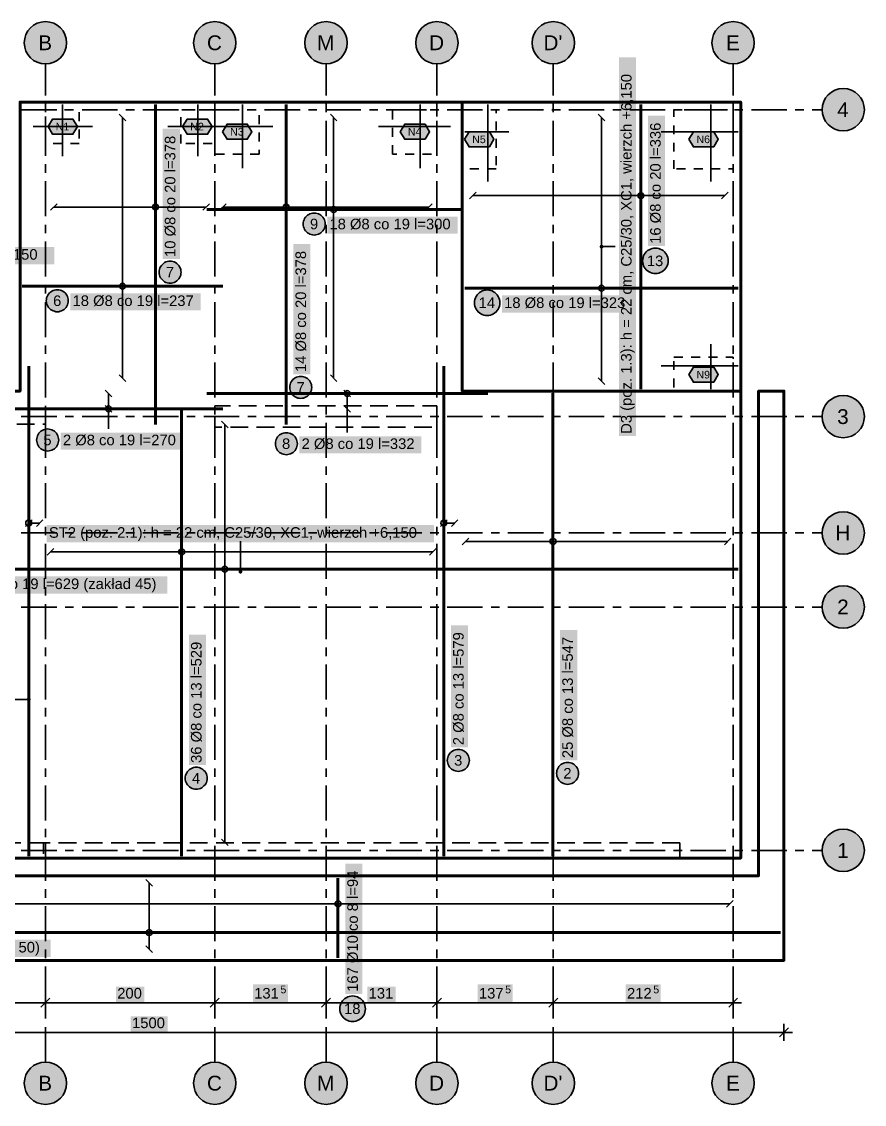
# Model space of a CAD drawing. Header units: metres. Extents: x -4.1 to 13.6, y -3 to 9.8.
# Drawn here: x 3.59 to 13.55, y -3 to 9.79 of the extents above; entities that cross this region are included whole.
import ezdxf

# ---------------------------------------------------------------- set-up
doc = ezdxf.new("R2010")
doc.units = ezdxf.units.M
for name, pattern in [('KRESKOWA', [5.25, 4.2, -1.05]), ('KRESKOWA_DROBNA', [3.15, 2.1, -1.05]), ('PUNKTOWA', [10.5, 8.4, -1.05, 0, -1.05])]:
    doc.linetypes.add(name, pattern=pattern)
for name, color, linetype, lineweight in [('A-MASKA', 7, 'Continuous', 18), ('A-OPISY', 2, 'Continuous', 25), ('K-KONSTR', 7, 'Continuous', 50), ('K-OSIE', 1, 'PUNKTOWA', 25), ('K-WYMIARY', 1, 'Continuous', 25), ('K-ZBROJENIE', 1, 'Continuous', 100), ('K-ZBROJENIE-OPIS', 2, 'Continuous', 25)]:
    doc.layers.add(name, color=color, linetype=linetype, lineweight=lineweight)
doc.styles.add('PL_ARIAL', font='arial.ttf')

msp = doc.modelspace()

# ---------------------------------------------------------------- hatches: boundary and pattern name
at = {"layer": 'A-MASKA', "true_color": 0xffffff}
for points in [[(10.853, 4.896), (10.853, 9.369), (10.65, 9.369), (10.65, 4.896)], [(11.196, 7.14), (11.196, 8.68), (10.994, 8.68), (10.994, 7.14)], [(5.463, 6.985), (5.463, 8.525), (5.26, 8.525), (5.26, 6.985)], [(7.205, 7.284), (8.745, 7.284), (8.745, 7.487), (7.205, 7.487)], [(7.006, 5.625), (7.006, 7.165), (6.804, 7.165), (6.804, 5.625)], [(-0.494, 6.925), (3.979, 6.925), (3.979, 7.128), (-0.494, 7.128)], [(4.17, 6.378), (5.71, 6.378), (5.71, 6.581), (4.17, 6.581)], [(9.269, 6.354), (10.809, 6.354), (10.809, 6.557), (9.269, 6.557)], [(4.056, 4.733), (5.494, 4.733), (5.494, 4.936), (4.056, 4.936)], [(6.876, 4.689), (8.314, 4.689), (8.314, 4.892), (6.876, 4.892)], [(3.891, 3.64), (8.466, 3.64), (8.466, 3.843), (3.891, 3.843)], [(2.618, 3.034), (5.315, 3.034), (5.315, 3.237), (2.618, 3.237)], [(8.868, 1.218), (8.868, 2.657), (8.666, 2.657), (8.666, 1.218)], [(10.158, 1.065), (10.158, 2.605), (9.956, 2.605), (9.956, 1.065)], [(5.771, 1.008), (5.771, 2.548), (5.569, 2.548), (5.569, 1.008)], [(7.619, -1.696), (7.619, -0.156), (7.416, -0.156), (7.416, -1.696)], [(1.241, -1.259), (3.938, -1.259), (3.938, -1.056), (1.241, -1.056)], [(4.708, -1.792), (5.042, -1.792), (5.042, -1.61), (4.708, -1.61)], [(6.326, -1.792), (6.739, -1.792), (6.739, -1.583), (6.326, -1.583)], [(7.678, -1.792), (8.012, -1.792), (8.012, -1.61), (7.678, -1.61)], [(8.981, -1.792), (9.394, -1.792), (9.394, -1.583), (8.981, -1.583)], [(10.731, -1.792), (11.144, -1.792), (11.144, -1.583), (10.731, -1.583)], [(4.883, -2.143), (5.317, -2.143), (5.317, -1.96), (4.883, -1.96)]]:
    msp.add_hatch(color=7, dxfattribs=at).paths.add_polyline_path(points)
at = {"layer": 'A-OPISY', "true_color": 0x000000}
for points in [[(10.468, 7.133), (10.467, 7.138), (10.464, 7.144), (10.461, 7.148), (10.456, 7.152), (10.451, 7.154), (10.445, 7.155), (10.439, 7.154), (10.434, 7.152), (10.429, 7.148), (10.426, 7.144), (10.423, 7.138), (10.422, 7.133), (10.423, 7.127), (10.426, 7.121), (10.429, 7.117), (10.434, 7.113), (10.439, 7.111), (10.445, 7.11), (10.451, 7.111), (10.456, 7.113), (10.461, 7.117), (10.464, 7.121), (10.467, 7.127)], [(6.201, 3.293), (6.2, 3.298), (6.198, 3.304), (6.194, 3.309), (6.19, 3.312), (6.184, 3.314), (6.178, 3.315), (6.173, 3.314), (6.167, 3.312), (6.163, 3.309), (6.159, 3.304), (6.157, 3.298), (6.156, 3.293), (6.157, 3.287), (6.159, 3.281), (6.163, 3.277), (6.167, 3.273), (6.173, 3.271), (6.178, 3.27), (6.184, 3.271), (6.19, 3.273), (6.194, 3.277), (6.198, 3.281), (6.2, 3.287)]]:
    msp.add_hatch(color=7, dxfattribs=at).paths.add_polyline_path(points)
at = {"layer": 'K-OSIE', "true_color": 0xffffff}
for points in [[(4.125, 9.54), (4.123, 9.573), (4.116, 9.605), (4.106, 9.636), (4.092, 9.665), (4.073, 9.692), (4.052, 9.717), (4.027, 9.738), (4, 9.757), (3.971, 9.771), (3.94, 9.781), (3.908, 9.788), (3.875, 9.79), (3.842, 9.788), (3.81, 9.781), (3.779, 9.771), (3.75, 9.757), (3.723, 9.738), (3.698, 9.717), (3.677, 9.692), (3.658, 9.665), (3.644, 9.636), (3.634, 9.605), (3.627, 9.573), (3.625, 9.54), (3.627, 9.507), (3.634, 9.475), (3.644, 9.444), (3.658, 9.415), (3.677, 9.388), (3.698, 9.363), (3.723, 9.342), (3.75, 9.323), (3.779, 9.309), (3.81, 9.299), (3.842, 9.292), (3.875, 9.29), (3.908, 9.292), (3.94, 9.299), (3.971, 9.309), (4, 9.323), (4.027, 9.342), (4.052, 9.363), (4.073, 9.388), (4.092, 9.415), (4.106, 9.444), (4.116, 9.475), (4.123, 9.507)], [(6.125, 9.54), (6.123, 9.573), (6.116, 9.605), (6.106, 9.636), (6.092, 9.665), (6.073, 9.692), (6.052, 9.717), (6.027, 9.738), (6, 9.757), (5.971, 9.771), (5.94, 9.781), (5.908, 9.788), (5.875, 9.79), (5.842, 9.788), (5.81, 9.781), (5.779, 9.771), (5.75, 9.757), (5.723, 9.738), (5.698, 9.717), (5.677, 9.692), (5.658, 9.665), (5.644, 9.636), (5.634, 9.605), (5.627, 9.573), (5.625, 9.54), (5.627, 9.507), (5.634, 9.475), (5.644, 9.444), (5.658, 9.415), (5.677, 9.388), (5.698, 9.363), (5.723, 9.342), (5.75, 9.323), (5.779, 9.309), (5.81, 9.299), (5.842, 9.292), (5.875, 9.29), (5.908, 9.292), (5.94, 9.299), (5.971, 9.309), (6, 9.323), (6.027, 9.342), (6.052, 9.363), (6.073, 9.388), (6.092, 9.415), (6.106, 9.444), (6.116, 9.475), (6.123, 9.507)], [(7.44, 9.54), (7.438, 9.573), (7.431, 9.605), (7.421, 9.636), (7.407, 9.665), (7.388, 9.692), (7.367, 9.717), (7.342, 9.738), (7.315, 9.757), (7.286, 9.771), (7.255, 9.781), (7.223, 9.788), (7.19, 9.79), (7.157, 9.788), (7.125, 9.781), (7.094, 9.771), (7.065, 9.757), (7.038, 9.738), (7.013, 9.717), (6.992, 9.692), (6.973, 9.665), (6.959, 9.636), (6.949, 9.605), (6.942, 9.573), (6.94, 9.54), (6.942, 9.507), (6.949, 9.475), (6.959, 9.444), (6.973, 9.415), (6.992, 9.388), (7.013, 9.363), (7.038, 9.342), (7.065, 9.323), (7.094, 9.309), (7.125, 9.299), (7.157, 9.292), (7.19, 9.29), (7.223, 9.292), (7.255, 9.299), (7.286, 9.309), (7.315, 9.323), (7.342, 9.342), (7.367, 9.363), (7.388, 9.388), (7.407, 9.415), (7.421, 9.444), (7.431, 9.475), (7.438, 9.507)], [(8.75, 9.54), (8.748, 9.573), (8.741, 9.605), (8.731, 9.636), (8.717, 9.665), (8.698, 9.692), (8.677, 9.717), (8.652, 9.738), (8.625, 9.757), (8.596, 9.771), (8.565, 9.781), (8.533, 9.788), (8.5, 9.79), (8.467, 9.788), (8.435, 9.781), (8.404, 9.771), (8.375, 9.757), (8.348, 9.738), (8.323, 9.717), (8.302, 9.692), (8.283, 9.665), (8.269, 9.636), (8.259, 9.605), (8.252, 9.573), (8.25, 9.54), (8.252, 9.507), (8.259, 9.475), (8.269, 9.444), (8.283, 9.415), (8.302, 9.388), (8.323, 9.363), (8.348, 9.342), (8.375, 9.323), (8.404, 9.309), (8.435, 9.299), (8.467, 9.292), (8.5, 9.29), (8.533, 9.292), (8.565, 9.299), (8.596, 9.309), (8.625, 9.323), (8.652, 9.342), (8.677, 9.363), (8.698, 9.388), (8.717, 9.415), (8.731, 9.444), (8.741, 9.475), (8.748, 9.507)], [(10.125, 9.54), (10.123, 9.573), (10.116, 9.605), (10.106, 9.636), (10.092, 9.665), (10.073, 9.692), (10.052, 9.717), (10.027, 9.738), (10, 9.757), (9.971, 9.771), (9.94, 9.781), (9.908, 9.788), (9.875, 9.79), (9.842, 9.788), (9.81, 9.781), (9.779, 9.771), (9.75, 9.757), (9.723, 9.738), (9.698, 9.717), (9.677, 9.692), (9.658, 9.665), (9.644, 9.636), (9.634, 9.605), (9.627, 9.573), (9.625, 9.54), (9.627, 9.507), (9.634, 9.475), (9.644, 9.444), (9.658, 9.415), (9.677, 9.388), (9.698, 9.363), (9.723, 9.342), (9.75, 9.323), (9.779, 9.309), (9.81, 9.299), (9.842, 9.292), (9.875, 9.29), (9.908, 9.292), (9.94, 9.299), (9.971, 9.309), (10, 9.323), (10.027, 9.342), (10.052, 9.363), (10.073, 9.388), (10.092, 9.415), (10.106, 9.444), (10.116, 9.475), (10.123, 9.507)], [(12.25, 9.54), (12.248, 9.573), (12.241, 9.605), (12.231, 9.636), (12.217, 9.665), (12.198, 9.692), (12.177, 9.717), (12.152, 9.738), (12.125, 9.757), (12.096, 9.771), (12.065, 9.781), (12.033, 9.788), (12, 9.79), (11.967, 9.788), (11.935, 9.781), (11.904, 9.771), (11.875, 9.757), (11.848, 9.738), (11.823, 9.717), (11.802, 9.692), (11.783, 9.665), (11.769, 9.636), (11.759, 9.605), (11.752, 9.573), (11.75, 9.54), (11.752, 9.507), (11.759, 9.475), (11.769, 9.444), (11.783, 9.415), (11.802, 9.388), (11.823, 9.363), (11.848, 9.342), (11.875, 9.323), (11.904, 9.309), (11.935, 9.299), (11.967, 9.292), (12, 9.29), (12.033, 9.292), (12.065, 9.299), (12.096, 9.309), (12.125, 9.323), (12.152, 9.342), (12.177, 9.363), (12.198, 9.388), (12.217, 9.415), (12.231, 9.444), (12.241, 9.475), (12.248, 9.507)], [(13.55, 8.75), (13.548, 8.783), (13.541, 8.815), (13.531, 8.846), (13.517, 8.875), (13.498, 8.902), (13.477, 8.927), (13.452, 8.948), (13.425, 8.967), (13.396, 8.981), (13.365, 8.991), (13.333, 8.998), (13.3, 9), (13.267, 8.998), (13.235, 8.991), (13.204, 8.981), (13.175, 8.967), (13.148, 8.948), (13.123, 8.927), (13.102, 8.902), (13.083, 8.875), (13.069, 8.846), (13.059, 8.815), (13.052, 8.783), (13.05, 8.75), (13.052, 8.717), (13.059, 8.685), (13.069, 8.654), (13.083, 8.625), (13.102, 8.598), (13.123, 8.573), (13.148, 8.552), (13.175, 8.533), (13.204, 8.519), (13.235, 8.509), (13.267, 8.502), (13.3, 8.5), (13.333, 8.502), (13.365, 8.509), (13.396, 8.519), (13.425, 8.533), (13.452, 8.552), (13.477, 8.573), (13.498, 8.598), (13.517, 8.625), (13.531, 8.654), (13.541, 8.685), (13.548, 8.717)], [(13.55, 5.125), (13.548, 5.158), (13.541, 5.19), (13.531, 5.221), (13.517, 5.25), (13.498, 5.277), (13.477, 5.302), (13.452, 5.323), (13.425, 5.342), (13.396, 5.356), (13.365, 5.366), (13.333, 5.373), (13.3, 5.375), (13.267, 5.373), (13.235, 5.366), (13.204, 5.356), (13.175, 5.342), (13.148, 5.323), (13.123, 5.302), (13.102, 5.277), (13.083, 5.25), (13.069, 5.221), (13.059, 5.19), (13.052, 5.158), (13.05, 5.125), (13.052, 5.092), (13.059, 5.06), (13.069, 5.029), (13.083, 5), (13.102, 4.973), (13.123, 4.948), (13.148, 4.927), (13.175, 4.908), (13.204, 4.894), (13.235, 4.884), (13.267, 4.877), (13.3, 4.875), (13.333, 4.877), (13.365, 4.884), (13.396, 4.894), (13.425, 4.908), (13.452, 4.927), (13.477, 4.948), (13.498, 4.973), (13.517, 5), (13.531, 5.029), (13.541, 5.06), (13.548, 5.092)], [(13.55, 3.75), (13.548, 3.783), (13.541, 3.815), (13.531, 3.846), (13.517, 3.875), (13.498, 3.902), (13.477, 3.927), (13.452, 3.948), (13.425, 3.967), (13.396, 3.981), (13.365, 3.991), (13.333, 3.998), (13.3, 4), (13.267, 3.998), (13.235, 3.991), (13.204, 3.981), (13.175, 3.967), (13.148, 3.948), (13.123, 3.927), (13.102, 3.902), (13.083, 3.875), (13.069, 3.846), (13.059, 3.815), (13.052, 3.783), (13.05, 3.75), (13.052, 3.717), (13.059, 3.685), (13.069, 3.654), (13.083, 3.625), (13.102, 3.598), (13.123, 3.573), (13.148, 3.552), (13.175, 3.533), (13.204, 3.519), (13.235, 3.509), (13.267, 3.502), (13.3, 3.5), (13.333, 3.502), (13.365, 3.509), (13.396, 3.519), (13.425, 3.533), (13.452, 3.552), (13.477, 3.573), (13.498, 3.598), (13.517, 3.625), (13.531, 3.654), (13.541, 3.685), (13.548, 3.717)], [(13.55, 2.875), (13.548, 2.908), (13.541, 2.94), (13.531, 2.971), (13.517, 3), (13.498, 3.027), (13.477, 3.052), (13.452, 3.073), (13.425, 3.092), (13.396, 3.106), (13.365, 3.116), (13.333, 3.123), (13.3, 3.125), (13.267, 3.123), (13.235, 3.116), (13.204, 3.106), (13.175, 3.092), (13.148, 3.073), (13.123, 3.052), (13.102, 3.027), (13.083, 3), (13.069, 2.971), (13.059, 2.94), (13.052, 2.908), (13.05, 2.875), (13.052, 2.842), (13.059, 2.81), (13.069, 2.779), (13.083, 2.75), (13.102, 2.723), (13.123, 2.698), (13.148, 2.677), (13.175, 2.658), (13.204, 2.644), (13.235, 2.634), (13.267, 2.627), (13.3, 2.625), (13.333, 2.627), (13.365, 2.634), (13.396, 2.644), (13.425, 2.658), (13.452, 2.677), (13.477, 2.698), (13.498, 2.723), (13.517, 2.75), (13.531, 2.779), (13.541, 2.81), (13.548, 2.842)], [(13.55, 0), (13.548, 0.033), (13.541, 0.065), (13.531, 0.096), (13.517, 0.125), (13.498, 0.152), (13.477, 0.177), (13.452, 0.198), (13.425, 0.217), (13.396, 0.231), (13.365, 0.241), (13.333, 0.248), (13.3, 0.25), (13.267, 0.248), (13.235, 0.241), (13.204, 0.231), (13.175, 0.217), (13.148, 0.198), (13.123, 0.177), (13.102, 0.152), (13.083, 0.125), (13.069, 0.096), (13.059, 0.065), (13.052, 0.033), (13.05, 0), (13.052, -0.033), (13.059, -0.065), (13.069, -0.096), (13.083, -0.125), (13.102, -0.152), (13.123, -0.177), (13.148, -0.198), (13.175, -0.217), (13.204, -0.231), (13.235, -0.241), (13.267, -0.248), (13.3, -0.25), (13.333, -0.248), (13.365, -0.241), (13.396, -0.231), (13.425, -0.217), (13.452, -0.198), (13.477, -0.177), (13.498, -0.152), (13.517, -0.125), (13.531, -0.096), (13.541, -0.065), (13.548, -0.033)], [(4.125, -2.75), (4.123, -2.717), (4.116, -2.685), (4.106, -2.654), (4.092, -2.625), (4.073, -2.598), (4.052, -2.573), (4.027, -2.552), (4, -2.533), (3.971, -2.519), (3.94, -2.509), (3.908, -2.502), (3.875, -2.5), (3.842, -2.502), (3.81, -2.509), (3.779, -2.519), (3.75, -2.533), (3.723, -2.552), (3.698, -2.573), (3.677, -2.598), (3.658, -2.625), (3.644, -2.654), (3.634, -2.685), (3.627, -2.717), (3.625, -2.75), (3.627, -2.783), (3.634, -2.815), (3.644, -2.846), (3.658, -2.875), (3.677, -2.902), (3.698, -2.927), (3.723, -2.948), (3.75, -2.967), (3.779, -2.981), (3.81, -2.991), (3.842, -2.998), (3.875, -3), (3.908, -2.998), (3.94, -2.991), (3.971, -2.981), (4, -2.967), (4.027, -2.948), (4.052, -2.927), (4.073, -2.902), (4.092, -2.875), (4.106, -2.846), (4.116, -2.815), (4.123, -2.783)], [(6.125, -2.75), (6.123, -2.717), (6.116, -2.685), (6.106, -2.654), (6.092, -2.625), (6.073, -2.598), (6.052, -2.573), (6.027, -2.552), (6, -2.533), (5.971, -2.519), (5.94, -2.509), (5.908, -2.502), (5.875, -2.5), (5.842, -2.502), (5.81, -2.509), (5.779, -2.519), (5.75, -2.533), (5.723, -2.552), (5.698, -2.573), (5.677, -2.598), (5.658, -2.625), (5.644, -2.654), (5.634, -2.685), (5.627, -2.717), (5.625, -2.75), (5.627, -2.783), (5.634, -2.815), (5.644, -2.846), (5.658, -2.875), (5.677, -2.902), (5.698, -2.927), (5.723, -2.948), (5.75, -2.967), (5.779, -2.981), (5.81, -2.991), (5.842, -2.998), (5.875, -3), (5.908, -2.998), (5.94, -2.991), (5.971, -2.981), (6, -2.967), (6.027, -2.948), (6.052, -2.927), (6.073, -2.902), (6.092, -2.875), (6.106, -2.846), (6.116, -2.815), (6.123, -2.783)], [(7.44, -2.75), (7.438, -2.717), (7.431, -2.685), (7.421, -2.654), (7.407, -2.625), (7.388, -2.598), (7.367, -2.573), (7.342, -2.552), (7.315, -2.533), (7.286, -2.519), (7.255, -2.509), (7.223, -2.502), (7.19, -2.5), (7.157, -2.502), (7.125, -2.509), (7.094, -2.519), (7.065, -2.533), (7.038, -2.552), (7.013, -2.573), (6.992, -2.598), (6.973, -2.625), (6.959, -2.654), (6.949, -2.685), (6.942, -2.717), (6.94, -2.75), (6.942, -2.783), (6.949, -2.815), (6.959, -2.846), (6.973, -2.875), (6.992, -2.902), (7.013, -2.927), (7.038, -2.948), (7.065, -2.967), (7.094, -2.981), (7.125, -2.991), (7.157, -2.998), (7.19, -3), (7.223, -2.998), (7.255, -2.991), (7.286, -2.981), (7.315, -2.967), (7.342, -2.948), (7.367, -2.927), (7.388, -2.902), (7.407, -2.875), (7.421, -2.846), (7.431, -2.815), (7.438, -2.783)], [(8.75, -2.75), (8.748, -2.717), (8.741, -2.685), (8.731, -2.654), (8.717, -2.625), (8.698, -2.598), (8.677, -2.573), (8.652, -2.552), (8.625, -2.533), (8.596, -2.519), (8.565, -2.509), (8.533, -2.502), (8.5, -2.5), (8.467, -2.502), (8.435, -2.509), (8.404, -2.519), (8.375, -2.533), (8.348, -2.552), (8.323, -2.573), (8.302, -2.598), (8.283, -2.625), (8.269, -2.654), (8.259, -2.685), (8.252, -2.717), (8.25, -2.75), (8.252, -2.783), (8.259, -2.815), (8.269, -2.846), (8.283, -2.875), (8.302, -2.902), (8.323, -2.927), (8.348, -2.948), (8.375, -2.967), (8.404, -2.981), (8.435, -2.991), (8.467, -2.998), (8.5, -3), (8.533, -2.998), (8.565, -2.991), (8.596, -2.981), (8.625, -2.967), (8.652, -2.948), (8.677, -2.927), (8.698, -2.902), (8.717, -2.875), (8.731, -2.846), (8.741, -2.815), (8.748, -2.783)], [(10.125, -2.75), (10.123, -2.717), (10.116, -2.685), (10.106, -2.654), (10.092, -2.625), (10.073, -2.598), (10.052, -2.573), (10.027, -2.552), (10, -2.533), (9.971, -2.519), (9.94, -2.509), (9.908, -2.502), (9.875, -2.5), (9.842, -2.502), (9.81, -2.509), (9.779, -2.519), (9.75, -2.533), (9.723, -2.552), (9.698, -2.573), (9.677, -2.598), (9.658, -2.625), (9.644, -2.654), (9.634, -2.685), (9.627, -2.717), (9.625, -2.75), (9.627, -2.783), (9.634, -2.815), (9.644, -2.846), (9.658, -2.875), (9.677, -2.902), (9.698, -2.927), (9.723, -2.948), (9.75, -2.967), (9.779, -2.981), (9.81, -2.991), (9.842, -2.998), (9.875, -3), (9.908, -2.998), (9.94, -2.991), (9.971, -2.981), (10, -2.967), (10.027, -2.948), (10.052, -2.927), (10.073, -2.902), (10.092, -2.875), (10.106, -2.846), (10.116, -2.815), (10.123, -2.783)], [(12.25, -2.75), (12.248, -2.717), (12.241, -2.685), (12.231, -2.654), (12.217, -2.625), (12.198, -2.598), (12.177, -2.573), (12.152, -2.552), (12.125, -2.533), (12.096, -2.519), (12.065, -2.509), (12.033, -2.502), (12, -2.5), (11.967, -2.502), (11.935, -2.509), (11.904, -2.519), (11.875, -2.533), (11.848, -2.552), (11.823, -2.573), (11.802, -2.598), (11.783, -2.625), (11.769, -2.654), (11.759, -2.685), (11.752, -2.717), (11.75, -2.75), (11.752, -2.783), (11.759, -2.815), (11.769, -2.846), (11.783, -2.875), (11.802, -2.902), (11.823, -2.927), (11.848, -2.948), (11.875, -2.967), (11.904, -2.981), (11.935, -2.991), (11.967, -2.998), (12, -3), (12.033, -2.998), (12.065, -2.991), (12.096, -2.981), (12.125, -2.967), (12.152, -2.948), (12.177, -2.927), (12.198, -2.902), (12.217, -2.875), (12.231, -2.846), (12.241, -2.815), (12.248, -2.783)]]:
    msp.add_hatch(color=7, dxfattribs=at).paths.add_polyline_path(points)
at = {"layer": 'K-ZBROJENIE-OPIS', "true_color": 0xffffff}
for points in [[(3.906, 8.55), (3.96, 8.64), (4.2, 8.64), (4.254, 8.55), (4.2, 8.46), (3.96, 8.46)], [(5.496, 8.55), (5.55, 8.64), (5.79, 8.64), (5.844, 8.55), (5.79, 8.46), (5.55, 8.46)], [(5.966, 8.49), (6.02, 8.58), (6.26, 8.58), (6.314, 8.49), (6.26, 8.4), (6.02, 8.4)], [(8.066, 8.49), (8.12, 8.58), (8.36, 8.58), (8.414, 8.49), (8.36, 8.4), (8.12, 8.4)], [(8.826, 8.4), (8.88, 8.49), (9.12, 8.49), (9.174, 8.4), (9.12, 8.31), (8.88, 8.31)], [(11.476, 8.4), (11.53, 8.49), (11.77, 8.49), (11.824, 8.4), (11.77, 8.31), (11.53, 8.31)], [(7.18, 7.399), (7.179, 7.416), (7.176, 7.433), (7.17, 7.449), (7.163, 7.464), (7.153, 7.479), (7.142, 7.491), (7.129, 7.503), (7.115, 7.512), (7.1, 7.519), (7.084, 7.525), (7.067, 7.528), (7.05, 7.529), (7.033, 7.528), (7.016, 7.525), (7, 7.519), (6.985, 7.512), (6.971, 7.503), (6.958, 7.491), (6.947, 7.479), (6.937, 7.464), (6.93, 7.449), (6.924, 7.433), (6.921, 7.416), (6.92, 7.399), (6.921, 7.382), (6.924, 7.366), (6.93, 7.35), (6.937, 7.334), (6.947, 7.32), (6.958, 7.307), (6.971, 7.296), (6.985, 7.287), (7, 7.279), (7.016, 7.274), (7.033, 7.27), (7.05, 7.269), (7.067, 7.27), (7.084, 7.274), (7.1, 7.279), (7.115, 7.287), (7.129, 7.296), (7.142, 7.307), (7.153, 7.32), (7.163, 7.334), (7.17, 7.35), (7.176, 7.366), (7.179, 7.382)], [(11.232, 6.965), (11.231, 6.985), (11.227, 7.004), (11.221, 7.023), (11.212, 7.04), (11.201, 7.057), (11.188, 7.072), (11.173, 7.085), (11.157, 7.096), (11.139, 7.104), (11.12, 7.111), (11.101, 7.115), (11.081, 7.116), (11.061, 7.115), (11.042, 7.111), (11.023, 7.104), (11.006, 7.096), (10.989, 7.085), (10.974, 7.072), (10.961, 7.057), (10.95, 7.04), (10.942, 7.023), (10.935, 7.004), (10.931, 6.985), (10.93, 6.965), (10.931, 6.945), (10.935, 6.926), (10.942, 6.907), (10.95, 6.889), (10.961, 6.873), (10.974, 6.858), (10.989, 6.845), (11.006, 6.834), (11.023, 6.825), (11.042, 6.819), (11.061, 6.815), (11.081, 6.814), (11.101, 6.815), (11.12, 6.819), (11.139, 6.825), (11.157, 6.834), (11.173, 6.845), (11.188, 6.858), (11.201, 6.873), (11.212, 6.889), (11.221, 6.907), (11.227, 6.926), (11.231, 6.945)], [(5.478, 6.83), (5.476, 6.847), (5.473, 6.864), (5.468, 6.88), (5.46, 6.895), (5.451, 6.91), (5.439, 6.922), (5.427, 6.934), (5.412, 6.943), (5.397, 6.951), (5.381, 6.956), (5.364, 6.959), (5.348, 6.96), (5.331, 6.959), (5.314, 6.956), (5.298, 6.951), (5.282, 6.943), (5.268, 6.934), (5.256, 6.922), (5.244, 6.91), (5.235, 6.895), (5.227, 6.88), (5.222, 6.864), (5.219, 6.847), (5.218, 6.83), (5.219, 6.813), (5.222, 6.797), (5.227, 6.781), (5.235, 6.765), (5.244, 6.751), (5.256, 6.739), (5.268, 6.727), (5.282, 6.718), (5.298, 6.71), (5.314, 6.705), (5.331, 6.702), (5.348, 6.7), (5.364, 6.702), (5.381, 6.705), (5.397, 6.71), (5.412, 6.718), (5.427, 6.727), (5.439, 6.739), (5.451, 6.751), (5.46, 6.765), (5.468, 6.781), (5.473, 6.797), (5.476, 6.813)], [(4.145, 6.493), (4.144, 6.51), (4.141, 6.527), (4.135, 6.543), (4.128, 6.558), (4.118, 6.572), (4.107, 6.585), (4.094, 6.596), (4.08, 6.606), (4.065, 6.613), (4.049, 6.619), (4.032, 6.622), (4.015, 6.623), (3.998, 6.622), (3.981, 6.619), (3.965, 6.613), (3.95, 6.606), (3.936, 6.596), (3.923, 6.585), (3.912, 6.572), (3.902, 6.558), (3.895, 6.543), (3.889, 6.527), (3.886, 6.51), (3.885, 6.493), (3.886, 6.476), (3.889, 6.459), (3.895, 6.443), (3.902, 6.428), (3.912, 6.414), (3.923, 6.401), (3.936, 6.39), (3.95, 6.381), (3.965, 6.373), (3.981, 6.368), (3.998, 6.364), (4.015, 6.363), (4.032, 6.364), (4.049, 6.368), (4.065, 6.373), (4.08, 6.381), (4.094, 6.39), (4.107, 6.401), (4.118, 6.414), (4.128, 6.428), (4.135, 6.443), (4.141, 6.459), (4.144, 6.476)], [(9.245, 6.469), (9.243, 6.489), (9.24, 6.508), (9.233, 6.527), (9.224, 6.545), (9.213, 6.561), (9.2, 6.576), (9.186, 6.589), (9.169, 6.6), (9.151, 6.609), (9.133, 6.615), (9.113, 6.619), (9.094, 6.62), (9.074, 6.619), (9.055, 6.615), (9.036, 6.609), (9.018, 6.6), (9.002, 6.589), (8.987, 6.576), (8.974, 6.561), (8.963, 6.545), (8.954, 6.527), (8.948, 6.508), (8.944, 6.489), (8.943, 6.469), (8.944, 6.449), (8.948, 6.43), (8.954, 6.411), (8.963, 6.394), (8.974, 6.377), (8.987, 6.362), (9.002, 6.349), (9.018, 6.338), (9.036, 6.33), (9.055, 6.323), (9.074, 6.319), (9.094, 6.318), (9.113, 6.319), (9.133, 6.323), (9.151, 6.33), (9.169, 6.338), (9.186, 6.349), (9.2, 6.362), (9.213, 6.377), (9.224, 6.394), (9.233, 6.411), (9.24, 6.43), (9.243, 6.449)], [(11.476, 5.62), (11.53, 5.71), (11.77, 5.71), (11.824, 5.62), (11.77, 5.53), (11.53, 5.53)], [(7.021, 5.47), (7.02, 5.487), (7.017, 5.503), (7.011, 5.519), (7.004, 5.535), (6.994, 5.549), (6.983, 5.562), (6.97, 5.573), (6.956, 5.582), (6.941, 5.59), (6.925, 5.595), (6.908, 5.599), (6.891, 5.6), (6.874, 5.599), (6.858, 5.595), (6.842, 5.59), (6.826, 5.582), (6.812, 5.573), (6.799, 5.562), (6.788, 5.549), (6.779, 5.535), (6.771, 5.519), (6.766, 5.503), (6.762, 5.487), (6.761, 5.47), (6.762, 5.453), (6.766, 5.436), (6.771, 5.42), (6.779, 5.405), (6.788, 5.391), (6.799, 5.378), (6.812, 5.367), (6.826, 5.357), (6.842, 5.35), (6.858, 5.344), (6.874, 5.341), (6.891, 5.34), (6.908, 5.341), (6.925, 5.344), (6.941, 5.35), (6.956, 5.357), (6.97, 5.367), (6.983, 5.378), (6.994, 5.391), (7.004, 5.405), (7.011, 5.42), (7.017, 5.436), (7.02, 5.453)], [(4.031, 4.848), (4.029, 4.865), (4.026, 4.882), (4.021, 4.898), (4.013, 4.913), (4.004, 4.927), (3.992, 4.94), (3.98, 4.951), (3.966, 4.961), (3.95, 4.968), (3.934, 4.974), (3.918, 4.977), (3.901, 4.978), (3.884, 4.977), (3.867, 4.974), (3.851, 4.968), (3.836, 4.961), (3.821, 4.951), (3.809, 4.94), (3.797, 4.927), (3.788, 4.913), (3.78, 4.898), (3.775, 4.882), (3.772, 4.865), (3.771, 4.848), (3.772, 4.831), (3.775, 4.814), (3.78, 4.798), (3.788, 4.783), (3.797, 4.769), (3.809, 4.756), (3.821, 4.745), (3.836, 4.736), (3.851, 4.728), (3.867, 4.723), (3.884, 4.719), (3.901, 4.718), (3.918, 4.719), (3.934, 4.723), (3.95, 4.728), (3.966, 4.736), (3.98, 4.745), (3.992, 4.756), (4.004, 4.769), (4.013, 4.783), (4.021, 4.798), (4.026, 4.814), (4.029, 4.831)], [(6.851, 4.804), (6.849, 4.821), (6.846, 4.838), (6.841, 4.854), (6.833, 4.869), (6.824, 4.884), (6.812, 4.896), (6.8, 4.908), (6.786, 4.917), (6.77, 4.924), (6.754, 4.93), (6.738, 4.933), (6.721, 4.934), (6.704, 4.933), (6.687, 4.93), (6.671, 4.924), (6.656, 4.917), (6.641, 4.908), (6.629, 4.896), (6.617, 4.884), (6.608, 4.869), (6.6, 4.854), (6.595, 4.838), (6.592, 4.821), (6.591, 4.804), (6.592, 4.787), (6.595, 4.771), (6.6, 4.755), (6.608, 4.739), (6.617, 4.725), (6.629, 4.712), (6.641, 4.701), (6.656, 4.692), (6.671, 4.684), (6.687, 4.679), (6.704, 4.675), (6.721, 4.674), (6.738, 4.675), (6.754, 4.679), (6.77, 4.684), (6.786, 4.692), (6.8, 4.701), (6.812, 4.712), (6.824, 4.725), (6.833, 4.739), (6.841, 4.755), (6.846, 4.771), (6.849, 4.787)], [(8.883, 1.063), (8.882, 1.08), (8.879, 1.097), (8.873, 1.113), (8.866, 1.128), (8.856, 1.142), (8.845, 1.155), (8.832, 1.166), (8.818, 1.176), (8.803, 1.183), (8.787, 1.189), (8.77, 1.192), (8.753, 1.193), (8.736, 1.192), (8.719, 1.189), (8.703, 1.183), (8.688, 1.176), (8.674, 1.166), (8.661, 1.155), (8.65, 1.142), (8.641, 1.128), (8.633, 1.113), (8.628, 1.097), (8.624, 1.08), (8.623, 1.063), (8.624, 1.046), (8.628, 1.03), (8.633, 1.014), (8.641, 0.998), (8.65, 0.984), (8.661, 0.971), (8.674, 0.96), (8.688, 0.951), (8.703, 0.943), (8.719, 0.938), (8.736, 0.934), (8.753, 0.933), (8.77, 0.934), (8.787, 0.938), (8.803, 0.943), (8.818, 0.951), (8.832, 0.96), (8.845, 0.971), (8.856, 0.984), (8.866, 0.998), (8.873, 1.014), (8.879, 1.03), (8.882, 1.046)], [(10.173, 0.91), (10.172, 0.927), (10.169, 0.944), (10.164, 0.96), (10.156, 0.975), (10.147, 0.99), (10.135, 1.002), (10.123, 1.014), (10.108, 1.023), (10.093, 1.031), (10.077, 1.036), (10.06, 1.039), (10.043, 1.04), (10.026, 1.039), (10.01, 1.036), (9.994, 1.031), (9.978, 1.023), (9.964, 1.014), (9.952, 1.002), (9.94, 0.99), (9.931, 0.975), (9.923, 0.96), (9.918, 0.944), (9.915, 0.927), (9.913, 0.91), (9.915, 0.893), (9.918, 0.877), (9.923, 0.861), (9.931, 0.845), (9.94, 0.831), (9.952, 0.819), (9.964, 0.807), (9.978, 0.798), (9.994, 0.79), (10.01, 0.785), (10.026, 0.782), (10.043, 0.78), (10.06, 0.782), (10.077, 0.785), (10.093, 0.79), (10.108, 0.798), (10.123, 0.807), (10.135, 0.819), (10.147, 0.831), (10.156, 0.845), (10.164, 0.861), (10.169, 0.877), (10.172, 0.893)], [(5.786, 0.853), (5.785, 0.87), (5.782, 0.886), (5.776, 0.903), (5.769, 0.918), (5.76, 0.932), (5.748, 0.945), (5.736, 0.956), (5.721, 0.965), (5.706, 0.973), (5.69, 0.978), (5.673, 0.982), (5.656, 0.983), (5.639, 0.982), (5.623, 0.978), (5.607, 0.973), (5.591, 0.965), (5.577, 0.956), (5.564, 0.945), (5.553, 0.932), (5.544, 0.918), (5.536, 0.903), (5.531, 0.886), (5.527, 0.87), (5.526, 0.853), (5.527, 0.836), (5.531, 0.819), (5.536, 0.803), (5.544, 0.788), (5.553, 0.774), (5.564, 0.761), (5.577, 0.75), (5.591, 0.74), (5.607, 0.733), (5.623, 0.727), (5.639, 0.724), (5.656, 0.723), (5.673, 0.724), (5.69, 0.727), (5.706, 0.733), (5.721, 0.74), (5.736, 0.75), (5.748, 0.761), (5.76, 0.774), (5.769, 0.788), (5.776, 0.803), (5.782, 0.819), (5.785, 0.836)], [(7.655, -1.871), (7.654, -1.851), (7.65, -1.832), (7.643, -1.813), (7.635, -1.795), (7.624, -1.779), (7.611, -1.764), (7.596, -1.751), (7.579, -1.74), (7.562, -1.731), (7.543, -1.725), (7.524, -1.721), (7.504, -1.72), (7.484, -1.721), (7.465, -1.725), (7.446, -1.731), (7.428, -1.74), (7.412, -1.751), (7.397, -1.764), (7.384, -1.779), (7.373, -1.795), (7.364, -1.813), (7.358, -1.832), (7.354, -1.851), (7.353, -1.871), (7.354, -1.89), (7.358, -1.91), (7.364, -1.929), (7.373, -1.946), (7.384, -1.963), (7.397, -1.978), (7.412, -1.991), (7.428, -2.002), (7.446, -2.01), (7.465, -2.017), (7.484, -2.021), (7.504, -2.022), (7.524, -2.021), (7.543, -2.017), (7.562, -2.01), (7.579, -2.002), (7.596, -1.991), (7.611, -1.978), (7.624, -1.963), (7.635, -1.946), (7.643, -1.929), (7.65, -1.91), (7.654, -1.89)]]:
    msp.add_hatch(color=7, dxfattribs=at).paths.add_polyline_path(points)
at = {"layer": 'K-ZBROJENIE-OPIS', "true_color": 0x000000}
for points in [[(7.462, 5.397), (7.462, 5.403), (7.459, 5.408), (7.456, 5.413), (7.451, 5.416), (7.446, 5.419), (7.44, 5.419), (7.434, 5.419), (7.429, 5.416), (7.424, 5.413), (7.421, 5.408), (7.418, 5.403), (7.417, 5.397), (7.418, 5.391), (7.421, 5.386), (7.424, 5.381), (7.429, 5.377), (7.434, 5.375), (7.44, 5.374), (7.446, 5.375), (7.451, 5.377), (7.456, 5.381), (7.459, 5.386), (7.462, 5.391)], [(4.643, 5.216), (4.642, 5.221), (4.639, 5.227), (4.636, 5.232), (4.631, 5.235), (4.626, 5.237), (4.62, 5.238), (4.614, 5.237), (4.609, 5.235), (4.604, 5.232), (4.601, 5.227), (4.598, 5.221), (4.598, 5.216), (4.598, 5.21), (4.601, 5.204), (4.604, 5.2), (4.609, 5.196), (4.614, 5.194), (4.62, 5.193), (4.626, 5.194), (4.631, 5.196), (4.636, 5.2), (4.639, 5.204), (4.642, 5.21)], [(3.7, 1.783), (3.699, 1.789), (3.697, 1.794), (3.693, 1.799), (3.689, 1.802), (3.683, 1.805), (3.677, 1.805), (3.672, 1.805), (3.666, 1.802), (3.662, 1.799), (3.658, 1.794), (3.656, 1.789), (3.655, 1.783), (3.656, 1.777), (3.658, 1.772), (3.662, 1.767), (3.666, 1.763), (3.672, 1.761), (3.677, 1.76), (3.683, 1.761), (3.689, 1.763), (3.693, 1.767), (3.697, 1.772), (3.699, 1.777)]]:
    msp.add_hatch(color=7, dxfattribs=at).paths.add_polyline_path(points)

# ---------------------------------------------------------------- linework, layer by layer
at = {"layer": 'A-OPISY', "lineweight": 35, "ltscale": 0.05}
for points in [[(10.445, 7.133), (10.605, 7.133)], [(6.178, 3.293), (6.178, 3.653)]]:
    msp.add_lwpolyline(points, dxfattribs=at)
at = {"layer": 'K-KONSTR', "lineweight": 70, "ltscale": 0.05}
for points in [[(-0.09, -0.09), (12.09, -0.09), (12.09, 5.425), (8.8, 5.425), (8.8, 8.84), (3.575, 8.84), (3.575, 5.425), (-0.09, 5.425)], [(8.8, 5.425), (12.09, 5.425), (12.09, 8.84), (8.8, 8.84)], [(-2.4, -1.3), (12.6, -1.3), (12.6, 5.425), (12.3, 5.425), (12.3, -0.3), (-1.3, -0.3), (-1.3, 5.425), (-2.4, 5.425)]]:
    msp.add_lwpolyline(points, close=True, dxfattribs=at)
at = {"layer": 'K-KONSTR', "linetype": 'KRESKOWA', "lineweight": 35, "ltscale": 0.05, "flags": 128}
for points in [[(8.5, 5.25), (8.5, 5), (5.875, 5), (5.875, 5.25)], [(3.875, 5.215), (3.875, 5.035), (-1, 5.035), (-1, 5.215)], [(3.875, 0.09), (3.875, -0.09), (-1, -0.09), (-1, 0.09)], [(11.37, 0.09), (11.37, -0.09), (3.85, -0.09), (3.85, 0.09)]]:
    msp.add_lwpolyline(points, close=True, dxfattribs=at)
at = {"layer": 'K-OSIE', "linetype": 'PUNKTOWA', "lineweight": 35, "ltscale": 0.049248, "flags": 128}
for points in [[(3.875, -2.5), (3.875, 9.29)], [(5.875, -2.5), (5.875, 9.29)], [(7.19, -2.5), (7.19, 9.29)], [(8.5, -2.5), (8.5, 9.29)], [(9.875, -2.5), (9.875, 9.29)], [(12, -2.5), (12, 9.29)]]:
    msp.add_lwpolyline(points, dxfattribs=at)
at = {"layer": 'K-OSIE', "linetype": 'PUNKTOWA', "lineweight": 35, "ltscale": 0.049865, "flags": 128}
for points in [[(-3.6, 8.75), (13.05, 8.75)], [(-3.6, 5.125), (13.05, 5.125)], [(-3.6, 3.75), (13.05, 3.75)], [(-3.6, 2.875), (13.05, 2.875)], [(-3.6, 0), (13.05, 0)]]:
    msp.add_lwpolyline(points, dxfattribs=at)
at = {"layer": 'K-OSIE', "linetype": 'Continuous', "lineweight": 35, "ltscale": 0.05}
for centre in [(3.875, 9.54), (5.875, 9.54), (7.19, 9.54), (8.5, 9.54), (9.875, 9.54), (12, 9.54), (13.3, 8.75), (13.3, 5.125), (13.3, 3.75), (13.3, 2.875), (13.3, 0), (3.875, -2.75), (5.875, -2.75), (7.19, -2.75), (8.5, -2.75), (9.875, -2.75), (12, -2.75)]:
    msp.add_circle(centre, 0.25, dxfattribs=at)
at = {"layer": 'K-WYMIARY', "lineweight": 35, "ltscale": 0.05}
for points in [[(3.822, -1.853), (3.928, -1.747)], [(3.875, -1.7), (3.875, -1.9)], [(5.822, -1.853), (5.928, -1.747)], [(5.875, -1.7), (5.875, -1.9)], [(7.137, -1.853), (7.243, -1.747)], [(7.19, -1.7), (7.19, -1.9)], [(8.447, -1.853), (8.553, -1.747)], [(8.5, -1.7), (8.5, -1.9)], [(9.822, -1.853), (9.928, -1.747)], [(9.875, -1.7), (9.875, -1.9)], [(11.947, -1.853), (12.053, -1.747)], [(12, -1.7), (12, -1.9)], [(-1.1, -1.8), (12.1, -1.8)], [(-2.5, -2.15), (12.7, -2.15)], [(12.547, -2.203), (12.653, -2.097)], [(12.6, -2.05), (12.6, -2.25)]]:
    msp.add_lwpolyline(points, dxfattribs=at)
at = {"layer": 'K-ZBROJENIE', "lineweight": 35, "ltscale": 0.05}
for points in [[(4.075, 8.2), (4.075, 8.81)], [(5.675, 8.2), (5.675, 8.81)], [(6.203, 8.06), (6.203, 8.81)], [(8.303, 8.06), (8.303, 8.81)], [(9.1, 7.9), (9.1, 8.81)], [(11.738, 7.9), (11.738, 8.81)], [(3.73, 8.55), (4.43, 8.55)], [(5.32, 8.55), (6.03, 8.55)], [(5.71, 8.553), (6.56, 8.553)], [(7.81, 8.553), (8.66, 8.553)], [(8.83, 8.488), (9.35, 8.488)], [(11.15, 8.488), (12.06, 8.488)], [(11.738, 5.45), (11.738, 5.98)], [(11.15, 5.725), (12.06, 5.725)]]:
    msp.add_lwpolyline(points, dxfattribs=at)
at = {"layer": 'K-ZBROJENIE', "lineweight": 70, "ltscale": 0.05}
for points in [[(5.175, 5.03), (5.175, 8.81)], [(6.719, 5.03), (6.719, 8.81)], [(10.909, 5.45), (10.909, 8.81)], [(5.78, 7.572), (8.78, 7.572)], [(3.6, 6.666), (5.97, 6.666)], [(8.83, 6.642), (12.06, 6.642)], [(3.677, -0.07), (3.677, 5.72)], [(8.581, -0.07), (8.581, 5.72)], [(5.78, 5.397), (9.1, 5.397)], [(9.871, -0.07), (9.871, 5.4)], [(3.27, 5.216), (5.97, 5.216)], [(5.484, -0.07), (5.484, 5.22)], [(-0.07, 3.322), (12.06, 3.322)], [(7.331, -1.27), (7.331, -0.33)], [(-2.36, -0.971), (12.56, -0.971)]]:
    msp.add_lwpolyline(points, dxfattribs=at)
at = {"layer": 'K-ZBROJENIE-OPIS', "linetype": 'KRESKOWA_DROBNA', "lineweight": 35, "ltscale": 0.05, "flags": 128}
for points in [[(4.275, 8.35), (3.875, 8.35), (3.875, 8.75), (4.275, 8.75)], [(5.475, 8.35), (5.475, 8.75), (5.875, 8.75), (5.875, 8.35)], [(6.4, 8.225), (5.875, 8.225), (5.875, 8.75), (6.4, 8.75)], [(7.975, 8.225), (7.975, 8.75), (8.5, 8.75), (8.5, 8.225)], [(9.2, 8.05), (8.8, 8.05), (8.8, 8.75), (9.2, 8.75)], [(11.3, 8.05), (11.3, 8.75), (12, 8.75), (12, 8.05)], [(11.3, 5.825), (12, 5.825), (12, 5.425), (11.3, 5.425)]]:
    msp.add_lwpolyline(points, close=True, dxfattribs=at)
at = {"layer": 'K-ZBROJENIE-OPIS', "lineweight": 35, "ltscale": 0.05}
for points in [[(4.824, 8.62), (4.746, 8.698)], [(7.319, 8.62), (7.241, 8.698)], [(10.484, 8.619), (10.406, 8.697)], [(4.785, 5.578), (4.785, 8.659)], [(7.28, 5.578), (7.28, 8.659)], [(10.445, 5.542), (10.445, 8.658)], [(8.885, 7.696), (8.963, 7.774)], [(8.924, 7.735), (11.901, 7.735)], [(11.862, 7.696), (11.94, 7.774)], [(3.936, 7.562), (4.014, 7.639)], [(3.975, 7.6), (5.775, 7.6)], [(5.736, 7.562), (5.814, 7.639)], [(5.93, 7.562), (6.008, 7.639)], [(5.969, 7.6), (8.406, 7.6)], [(8.367, 7.562), (8.445, 7.639)], [(4.824, 5.539), (4.746, 5.617)], [(7.319, 5.539), (7.241, 5.617)], [(10.484, 5.503), (10.406, 5.581)], [(4.659, 5.358), (4.581, 5.436)], [(4.62, 5.216), (4.62, 5.397)], [(7.479, 5.358), (7.401, 5.436)], [(7.44, 5.216), (7.44, 5.397)], [(7.44, 5.397), (7.44, 4.937)], [(4.659, 5.177), (4.581, 5.255)], [(7.479, 5.177), (7.401, 5.255)], [(4.62, 5.216), (4.62, 4.981)], [(6.034, 4.991), (5.956, 5.069)], [(5.995, 0.095), (5.995, 5.03)], [(3.639, 3.828), (3.716, 3.906)], [(3.677, 3.867), (3.806, 3.867)], [(3.768, 3.828), (3.845, 3.906)], [(8.542, 3.828), (8.62, 3.906)], [(8.581, 3.867), (8.71, 3.867)], [(8.671, 3.828), (8.749, 3.906)], [(8.8, 3.611), (8.878, 3.688)], [(8.839, 3.65), (11.935, 3.65)], [(11.897, 3.611), (11.974, 3.688)], [(3.897, 3.488), (3.974, 3.566)], [(3.935, 3.527), (8.452, 3.527)], [(8.413, 3.488), (8.491, 3.566)], [(3.677, 1.783), (3.442, 1.783)], [(6.034, 0.056), (5.956, 0.134)], [(5.139, -0.423), (5.061, -0.345)], [(5.1, -1.167), (5.1, -0.384)], [(-1.288, -0.631), (11.96, -0.631)], [(11.921, -0.67), (11.999, -0.592)], [(5.139, -1.206), (5.061, -1.128)]]:
    msp.add_lwpolyline(points, dxfattribs=at)
for points in [[(3.906, 8.55), (3.96, 8.64), (4.2, 8.64), (4.254, 8.55), (4.2, 8.46), (3.96, 8.46)], [(5.496, 8.55), (5.55, 8.64), (5.79, 8.64), (5.844, 8.55), (5.79, 8.46), (5.55, 8.46)], [(5.966, 8.49), (6.02, 8.58), (6.26, 8.58), (6.314, 8.49), (6.26, 8.4), (6.02, 8.4)], [(8.066, 8.49), (8.12, 8.58), (8.36, 8.58), (8.414, 8.49), (8.36, 8.4), (8.12, 8.4)], [(8.826, 8.4), (8.88, 8.49), (9.12, 8.49), (9.174, 8.4), (9.12, 8.31), (8.88, 8.31)], [(11.476, 8.4), (11.53, 8.49), (11.77, 8.49), (11.824, 8.4), (11.77, 8.31), (11.53, 8.31)], [(7.18, 7.399), (7.179, 7.416), (7.176, 7.433), (7.17, 7.449), (7.163, 7.464), (7.153, 7.479), (7.142, 7.491), (7.129, 7.503), (7.115, 7.512), (7.1, 7.519), (7.084, 7.525), (7.067, 7.528), (7.05, 7.529), (7.033, 7.528), (7.016, 7.525), (7, 7.519), (6.985, 7.512), (6.971, 7.503), (6.958, 7.491), (6.947, 7.479), (6.937, 7.464), (6.93, 7.449), (6.924, 7.433), (6.921, 7.416), (6.92, 7.399), (6.921, 7.382), (6.924, 7.366), (6.93, 7.35), (6.937, 7.334), (6.947, 7.32), (6.958, 7.307), (6.971, 7.296), (6.985, 7.287), (7, 7.279), (7.016, 7.274), (7.033, 7.27), (7.05, 7.269), (7.067, 7.27), (7.084, 7.274), (7.1, 7.279), (7.115, 7.287), (7.129, 7.296), (7.142, 7.307), (7.153, 7.32), (7.163, 7.334), (7.17, 7.35), (7.176, 7.366), (7.179, 7.382)], [(11.232, 6.965), (11.231, 6.985), (11.227, 7.004), (11.221, 7.023), (11.212, 7.04), (11.201, 7.057), (11.188, 7.072), (11.173, 7.085), (11.157, 7.096), (11.139, 7.104), (11.12, 7.111), (11.101, 7.115), (11.081, 7.116), (11.061, 7.115), (11.042, 7.111), (11.023, 7.104), (11.006, 7.096), (10.989, 7.085), (10.974, 7.072), (10.961, 7.057), (10.95, 7.04), (10.942, 7.023), (10.935, 7.004), (10.931, 6.985), (10.93, 6.965), (10.931, 6.945), (10.935, 6.926), (10.942, 6.907), (10.95, 6.889), (10.961, 6.873), (10.974, 6.858), (10.989, 6.845), (11.006, 6.834), (11.023, 6.825), (11.042, 6.819), (11.061, 6.815), (11.081, 6.814), (11.101, 6.815), (11.12, 6.819), (11.139, 6.825), (11.157, 6.834), (11.173, 6.845), (11.188, 6.858), (11.201, 6.873), (11.212, 6.889), (11.221, 6.907), (11.227, 6.926), (11.231, 6.945)], [(5.478, 6.83), (5.476, 6.847), (5.473, 6.864), (5.468, 6.88), (5.46, 6.895), (5.451, 6.91), (5.439, 6.922), (5.427, 6.934), (5.412, 6.943), (5.397, 6.951), (5.381, 6.956), (5.364, 6.959), (5.348, 6.96), (5.331, 6.959), (5.314, 6.956), (5.298, 6.951), (5.282, 6.943), (5.268, 6.934), (5.256, 6.922), (5.244, 6.91), (5.235, 6.895), (5.227, 6.88), (5.222, 6.864), (5.219, 6.847), (5.218, 6.83), (5.219, 6.813), (5.222, 6.797), (5.227, 6.781), (5.235, 6.765), (5.244, 6.751), (5.256, 6.739), (5.268, 6.727), (5.282, 6.718), (5.298, 6.71), (5.314, 6.705), (5.331, 6.702), (5.348, 6.7), (5.364, 6.702), (5.381, 6.705), (5.397, 6.71), (5.412, 6.718), (5.427, 6.727), (5.439, 6.739), (5.451, 6.751), (5.46, 6.765), (5.468, 6.781), (5.473, 6.797), (5.476, 6.813)], [(4.145, 6.493), (4.144, 6.51), (4.141, 6.527), (4.135, 6.543), (4.128, 6.558), (4.118, 6.572), (4.107, 6.585), (4.094, 6.596), (4.08, 6.606), (4.065, 6.613), (4.049, 6.619), (4.032, 6.622), (4.015, 6.623), (3.998, 6.622), (3.981, 6.619), (3.965, 6.613), (3.95, 6.606), (3.936, 6.596), (3.923, 6.585), (3.912, 6.572), (3.902, 6.558), (3.895, 6.543), (3.889, 6.527), (3.886, 6.51), (3.885, 6.493), (3.886, 6.476), (3.889, 6.459), (3.895, 6.443), (3.902, 6.428), (3.912, 6.414), (3.923, 6.401), (3.936, 6.39), (3.95, 6.381), (3.965, 6.373), (3.981, 6.368), (3.998, 6.364), (4.015, 6.363), (4.032, 6.364), (4.049, 6.368), (4.065, 6.373), (4.08, 6.381), (4.094, 6.39), (4.107, 6.401), (4.118, 6.414), (4.128, 6.428), (4.135, 6.443), (4.141, 6.459), (4.144, 6.476)], [(9.245, 6.469), (9.243, 6.489), (9.24, 6.508), (9.233, 6.527), (9.224, 6.545), (9.213, 6.561), (9.2, 6.576), (9.186, 6.589), (9.169, 6.6), (9.151, 6.609), (9.133, 6.615), (9.113, 6.619), (9.094, 6.62), (9.074, 6.619), (9.055, 6.615), (9.036, 6.609), (9.018, 6.6), (9.002, 6.589), (8.987, 6.576), (8.974, 6.561), (8.963, 6.545), (8.954, 6.527), (8.948, 6.508), (8.944, 6.489), (8.943, 6.469), (8.944, 6.449), (8.948, 6.43), (8.954, 6.411), (8.963, 6.394), (8.974, 6.377), (8.987, 6.362), (9.002, 6.349), (9.018, 6.338), (9.036, 6.33), (9.055, 6.323), (9.074, 6.319), (9.094, 6.318), (9.113, 6.319), (9.133, 6.323), (9.151, 6.33), (9.169, 6.338), (9.186, 6.349), (9.2, 6.362), (9.213, 6.377), (9.224, 6.394), (9.233, 6.411), (9.24, 6.43), (9.243, 6.449)], [(11.476, 5.62), (11.53, 5.71), (11.77, 5.71), (11.824, 5.62), (11.77, 5.53), (11.53, 5.53)], [(7.021, 5.47), (7.02, 5.487), (7.017, 5.503), (7.011, 5.519), (7.004, 5.535), (6.994, 5.549), (6.983, 5.562), (6.97, 5.573), (6.956, 5.582), (6.941, 5.59), (6.925, 5.595), (6.908, 5.599), (6.891, 5.6), (6.874, 5.599), (6.858, 5.595), (6.842, 5.59), (6.826, 5.582), (6.812, 5.573), (6.799, 5.562), (6.788, 5.549), (6.779, 5.535), (6.771, 5.519), (6.766, 5.503), (6.762, 5.487), (6.761, 5.47), (6.762, 5.453), (6.766, 5.436), (6.771, 5.42), (6.779, 5.405), (6.788, 5.391), (6.799, 5.378), (6.812, 5.367), (6.826, 5.357), (6.842, 5.35), (6.858, 5.344), (6.874, 5.341), (6.891, 5.34), (6.908, 5.341), (6.925, 5.344), (6.941, 5.35), (6.956, 5.357), (6.97, 5.367), (6.983, 5.378), (6.994, 5.391), (7.004, 5.405), (7.011, 5.42), (7.017, 5.436), (7.02, 5.453)], [(4.031, 4.848), (4.029, 4.865), (4.026, 4.882), (4.021, 4.898), (4.013, 4.913), (4.004, 4.927), (3.992, 4.94), (3.98, 4.951), (3.966, 4.961), (3.95, 4.968), (3.934, 4.974), (3.918, 4.977), (3.901, 4.978), (3.884, 4.977), (3.867, 4.974), (3.851, 4.968), (3.836, 4.961), (3.821, 4.951), (3.809, 4.94), (3.797, 4.927), (3.788, 4.913), (3.78, 4.898), (3.775, 4.882), (3.772, 4.865), (3.771, 4.848), (3.772, 4.831), (3.775, 4.814), (3.78, 4.798), (3.788, 4.783), (3.797, 4.769), (3.809, 4.756), (3.821, 4.745), (3.836, 4.736), (3.851, 4.728), (3.867, 4.723), (3.884, 4.719), (3.901, 4.718), (3.918, 4.719), (3.934, 4.723), (3.95, 4.728), (3.966, 4.736), (3.98, 4.745), (3.992, 4.756), (4.004, 4.769), (4.013, 4.783), (4.021, 4.798), (4.026, 4.814), (4.029, 4.831)], [(6.851, 4.804), (6.849, 4.821), (6.846, 4.838), (6.841, 4.854), (6.833, 4.869), (6.824, 4.884), (6.812, 4.896), (6.8, 4.908), (6.786, 4.917), (6.77, 4.924), (6.754, 4.93), (6.738, 4.933), (6.721, 4.934), (6.704, 4.933), (6.687, 4.93), (6.671, 4.924), (6.656, 4.917), (6.641, 4.908), (6.629, 4.896), (6.617, 4.884), (6.608, 4.869), (6.6, 4.854), (6.595, 4.838), (6.592, 4.821), (6.591, 4.804), (6.592, 4.787), (6.595, 4.771), (6.6, 4.755), (6.608, 4.739), (6.617, 4.725), (6.629, 4.712), (6.641, 4.701), (6.656, 4.692), (6.671, 4.684), (6.687, 4.679), (6.704, 4.675), (6.721, 4.674), (6.738, 4.675), (6.754, 4.679), (6.77, 4.684), (6.786, 4.692), (6.8, 4.701), (6.812, 4.712), (6.824, 4.725), (6.833, 4.739), (6.841, 4.755), (6.846, 4.771), (6.849, 4.787)], [(8.883, 1.063), (8.882, 1.08), (8.879, 1.097), (8.873, 1.113), (8.866, 1.128), (8.856, 1.142), (8.845, 1.155), (8.832, 1.166), (8.818, 1.176), (8.803, 1.183), (8.787, 1.189), (8.77, 1.192), (8.753, 1.193), (8.736, 1.192), (8.719, 1.189), (8.703, 1.183), (8.688, 1.176), (8.674, 1.166), (8.661, 1.155), (8.65, 1.142), (8.641, 1.128), (8.633, 1.113), (8.628, 1.097), (8.624, 1.08), (8.623, 1.063), (8.624, 1.046), (8.628, 1.03), (8.633, 1.014), (8.641, 0.998), (8.65, 0.984), (8.661, 0.971), (8.674, 0.96), (8.688, 0.951), (8.703, 0.943), (8.719, 0.938), (8.736, 0.934), (8.753, 0.933), (8.77, 0.934), (8.787, 0.938), (8.803, 0.943), (8.818, 0.951), (8.832, 0.96), (8.845, 0.971), (8.856, 0.984), (8.866, 0.998), (8.873, 1.014), (8.879, 1.03), (8.882, 1.046)], [(10.173, 0.91), (10.172, 0.927), (10.169, 0.944), (10.164, 0.96), (10.156, 0.975), (10.147, 0.99), (10.135, 1.002), (10.123, 1.014), (10.108, 1.023), (10.093, 1.031), (10.077, 1.036), (10.06, 1.039), (10.043, 1.04), (10.026, 1.039), (10.01, 1.036), (9.994, 1.031), (9.978, 1.023), (9.964, 1.014), (9.952, 1.002), (9.94, 0.99), (9.931, 0.975), (9.923, 0.96), (9.918, 0.944), (9.915, 0.927), (9.913, 0.91), (9.915, 0.893), (9.918, 0.877), (9.923, 0.861), (9.931, 0.845), (9.94, 0.831), (9.952, 0.819), (9.964, 0.807), (9.978, 0.798), (9.994, 0.79), (10.01, 0.785), (10.026, 0.782), (10.043, 0.78), (10.06, 0.782), (10.077, 0.785), (10.093, 0.79), (10.108, 0.798), (10.123, 0.807), (10.135, 0.819), (10.147, 0.831), (10.156, 0.845), (10.164, 0.861), (10.169, 0.877), (10.172, 0.893)], [(5.786, 0.853), (5.785, 0.87), (5.782, 0.886), (5.776, 0.903), (5.769, 0.918), (5.76, 0.932), (5.748, 0.945), (5.736, 0.956), (5.721, 0.965), (5.706, 0.973), (5.69, 0.978), (5.673, 0.982), (5.656, 0.983), (5.639, 0.982), (5.623, 0.978), (5.607, 0.973), (5.591, 0.965), (5.577, 0.956), (5.564, 0.945), (5.553, 0.932), (5.544, 0.918), (5.536, 0.903), (5.531, 0.886), (5.527, 0.87), (5.526, 0.853), (5.527, 0.836), (5.531, 0.819), (5.536, 0.803), (5.544, 0.788), (5.553, 0.774), (5.564, 0.761), (5.577, 0.75), (5.591, 0.74), (5.607, 0.733), (5.623, 0.727), (5.639, 0.724), (5.656, 0.723), (5.673, 0.724), (5.69, 0.727), (5.706, 0.733), (5.721, 0.74), (5.736, 0.75), (5.748, 0.761), (5.76, 0.774), (5.769, 0.788), (5.776, 0.803), (5.782, 0.819), (5.785, 0.836)], [(7.655, -1.871), (7.654, -1.851), (7.65, -1.832), (7.643, -1.813), (7.635, -1.795), (7.624, -1.779), (7.611, -1.764), (7.596, -1.751), (7.579, -1.74), (7.562, -1.731), (7.543, -1.725), (7.524, -1.721), (7.504, -1.72), (7.484, -1.721), (7.465, -1.725), (7.446, -1.731), (7.428, -1.74), (7.412, -1.751), (7.397, -1.764), (7.384, -1.779), (7.373, -1.795), (7.364, -1.813), (7.358, -1.832), (7.354, -1.851), (7.353, -1.871), (7.354, -1.89), (7.358, -1.91), (7.364, -1.929), (7.373, -1.946), (7.384, -1.963), (7.397, -1.978), (7.412, -1.991), (7.428, -2.002), (7.446, -2.01), (7.465, -2.017), (7.484, -2.021), (7.504, -2.022), (7.524, -2.021), (7.543, -2.017), (7.562, -2.01), (7.579, -2.002), (7.596, -1.991), (7.611, -1.978), (7.624, -1.963), (7.635, -1.946), (7.643, -1.929), (7.65, -1.91), (7.654, -1.89)]]:
    msp.add_lwpolyline(points, close=True, dxfattribs=at)
for centre in [(10.909, 7.735), (5.175, 7.6), (6.719, 7.6), (7.28, 7.572), (4.785, 6.666), (10.445, 6.642), (7.44, 5.397), (4.62, 5.216), (3.677, 3.867), (8.581, 3.867), (9.871, 3.65), (5.484, 3.527), (5.995, 3.322), (7.331, -0.631), (5.1, -0.971)]:
    msp.add_circle(centre, 0.035, dxfattribs=at)

# ---------------------------------------------------------------- texts
at = {"layer": 'A-OPISY', "style": 'PL_ARIAL'}
msp.add_text('D3 (poz. 1.3): h = 22 cm, C25/30, XC1, wierzch +6,150', height=0.125, rotation=90, dxfattribs=at).set_placement((10.8, 4.921))
for s, p in [('D2 (poz. 1.2): h = 22 cm, C25/30, XC1, wierzch +6,150', (-0.469, 6.978)), ('ST2 (poz. 2.1): h = 22 cm, C25/30, XC1, wierzch +6,150', (3.916, 3.693))]:
    msp.add_text(s, height=0.125, dxfattribs=at).set_placement(p)
at = {"layer": 'K-OSIE', "style": 'PL_ARIAL'}
for s, p in [('B', (3.79, 9.453)), ('C', (5.783, 9.453)), ('M', (7.084, 9.453)), ('D', (8.408, 9.453)), ("D'", (9.759, 9.453)), ('E', (11.915, 9.453)), ('4', (13.229, 8.662)), ('3', (13.229, 5.037)), ('H', (13.208, 3.663)), ('2', (13.229, 2.788)), ('1', (13.229, -0.088)), ('B', (3.79, -2.837)), ('C', (5.783, -2.837)), ('M', (7.084, -2.837)), ('D', (8.408, -2.837)), ("D'", (9.759, -2.837)), ('E', (11.915, -2.837))]:
    msp.add_text(s, height=0.175, dxfattribs=at).set_placement(p)
at = {"layer": 'K-WYMIARY', "style": 'PL_ARIAL'}
for s, height, p in [('200', 0.125, (4.723, -1.75)), ('131', 0.125, (6.341, -1.75)), ('5', 0.09, (6.651, -1.688)), ('131', 0.125, (7.693, -1.75)), ('137', 0.125, (8.996, -1.75)), ('5', 0.09, (9.306, -1.688)), ('212', 0.125, (10.746, -1.75)), ('5', 0.09, (11.056, -1.688)), ('1500', 0.125, (4.898, -2.1))]:
    msp.add_text(s, height=height, dxfattribs=at).set_placement(p)
at = {"layer": 'K-ZBROJENIE-OPIS', "style": 'PL_ARIAL'}
for s, height, p in [('N1', 0.09, (3.996, 8.505)), ('N2', 0.09, (5.586, 8.505)), ('N3', 0.09, (6.056, 8.445)), ('N4', 0.09, (8.156, 8.445)), ('N5', 0.09, (8.916, 8.355)), ('N6', 0.09, (11.566, 8.355)), ('9', 0.125, (7, 7.337)), ('18 Ø8 co 19 l=300', 0.125, (7.23, 7.337)), ('13', 0.125, (10.98, 6.902)), ('7', 0.125, (5.297, 6.768)), ('6', 0.125, (3.965, 6.431)), ('18 Ø8 co 19 l=237', 0.125, (4.195, 6.431)), ('14', 0.125, (8.993, 6.407)), ('18 Ø8 co 19 l=323', 0.125, (9.294, 6.407)), ('N9', 0.09, (11.566, 5.575)), ('7', 0.125, (6.841, 5.407)), ('5', 0.125, (3.85, 4.786)), ('2 Ø8 co 19 l=270', 0.125, (4.081, 4.786)), ('8', 0.125, (6.67, 4.742)), ('2 Ø8 co 19 l=332', 0.125, (6.901, 4.742)), ('27×2 Ø8 co 19 l=629 (zakład 45)', 0.125, (2.643, 3.087)), ('3', 0.125, (8.703, 1.001)), ('4', 0.125, (5.606, 0.79)), ('2', 0.125, (9.993, 0.848)), ('5×2 Ø10 co 20 l=771 (zakład 50)', 0.125, (1.266, -1.206)), ('18', 0.125, (7.403, -1.933))]:
    msp.add_text(s, height=height, dxfattribs=at).set_placement(p)
for s, p in [('16 Ø8 co 20 l=336', (11.144, 7.165)), ('10 Ø8 co 20 l=378', (5.41, 7.01)), ('14 Ø8 co 20 l=378', (6.954, 5.65)), ('2 Ø8 co 13 l=579', (8.816, 1.243)), ('36 Ø8 co 13 l=529', (5.719, 1.033)), ('25 Ø8 co 13 l=547', (10.106, 1.09)), ('167 Ø10 co 8 l=94', (7.566, -1.671))]:
    msp.add_text(s, height=0.125, rotation=90, dxfattribs=at).set_placement(p)

doc.saveas('drawing.dxf')
